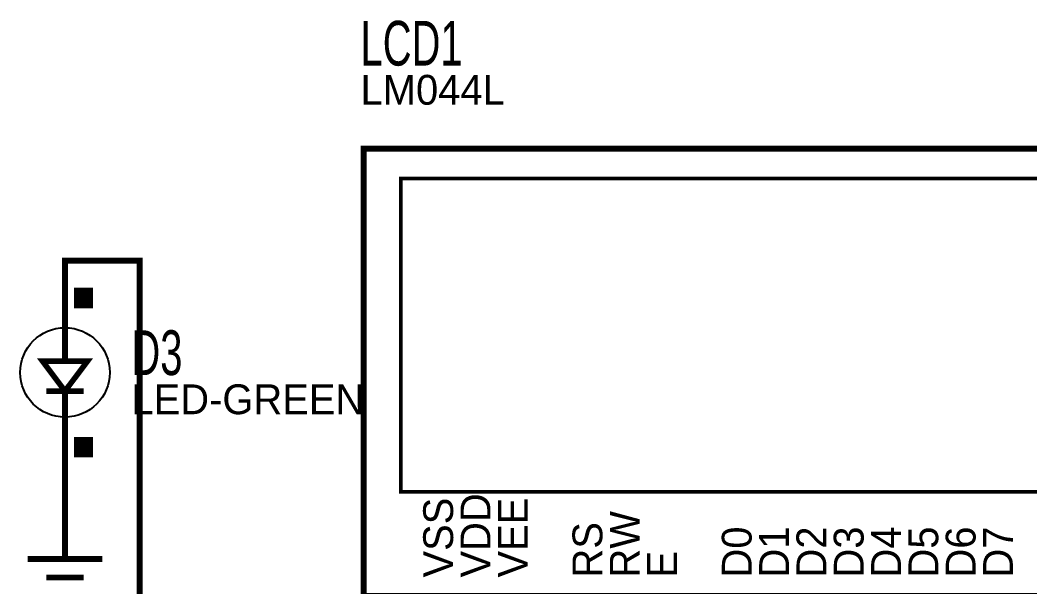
# Model space of a CAD drawing. Extents: x -4.41 to 4.79, y -3.61 to 3.92.
# Drawn here: x 0.38 to 3.085, y 1.425 to 2.945 of the extents above; entities that cross this region are included whole.
import ezdxf

# ---------------------------------------------------------------- set-up
doc = ezdxf.new("R2010")
doc.units = 0
doc.layers.get('0').update_dxf_attribs({"linetype": 'CONTINUOUS'})

msp = doc.modelspace()

# ---------------------------------------------------------------- linework, layer by layer
for points, const_width in [([(1.3, 1.4), (3.7, 1.4), (3.7, 2.6), (1.3, 2.6), (1.3, 1.4)], 0.016), ([(1.4, 1.68), (3.6, 1.68), (3.6, 2.52), (1.4, 2.52), (1.4, 1.68), (3.6, 1.68), (3.6, 2.52), (1.4, 2.52), (1.4, 1.68), (3.6, 1.68), (3.6, 2.52), (1.4, 2.52), (1.4, 1.68)], 0.01), ([(0.5, 2.2), (0.5, 2.3), (0.7, 2.3), (0.7, 0.5), (0.5, 0.5)], 0.016), ([(0.5, 2.2), (0.5, 2.1)], 0.016), ([(0.5, 2.12), (0.5, 2.03)], 0.016), ([(0.5, 1.95), (0.44, 2.03), (0.56, 2.03), (0.5, 1.95)], 0.015), ([(0.55, 1.95), (0.45, 1.95)], 0.015), ([(0.5, 1.95), (0.5, 1.88)], 0.016), ([(0.5, 1.8), (0.5, 1.9)], 0.016), ([(0.5, 1.6), (0.5, 1.8)], 0.016), ([(0.5, 1.6), (0.5, 1.5)], 0.016), ([(0.4, 1.5), (0.6, 1.5)], 0.016), ([(0.45, 1.45), (0.55, 1.45)], 0.016)]:
    msp.add_lwpolyline(points, dxfattribs=dict(const_width=const_width))
at = {"layer": '128'}
msp.add_circle((0.5, 2), 0.12, dxfattribs=at)
at = {"layer": '16728128'}
for points in [[(0.525, 2.225), (0.575, 2.225)], [(0.525, 2.224), (0.575, 2.224)], [(0.525, 2.223), (0.575, 2.223)], [(0.525, 2.222), (0.575, 2.222)], [(0.525, 2.221), (0.575, 2.221)], [(0.525, 2.22), (0.575, 2.22)], [(0.525, 2.219), (0.575, 2.219)], [(0.525, 2.218), (0.575, 2.218)], [(0.525, 2.217), (0.575, 2.217)], [(0.525, 2.216), (0.575, 2.216)], [(0.525, 2.215), (0.575, 2.215)], [(0.525, 2.214), (0.575, 2.214)], [(0.525, 2.213), (0.575, 2.213)], [(0.525, 2.212), (0.575, 2.212)], [(0.525, 2.211), (0.575, 2.211)], [(0.525, 2.21), (0.575, 2.21)], [(0.525, 2.209), (0.575, 2.209)], [(0.525, 2.208), (0.575, 2.208)], [(0.525, 2.207), (0.575, 2.207)], [(0.525, 2.206), (0.575, 2.206)], [(0.525, 2.205), (0.575, 2.205)], [(0.525, 2.204), (0.575, 2.204)], [(0.525, 2.203), (0.575, 2.203)], [(0.525, 2.202), (0.575, 2.202)], [(0.525, 2.201), (0.575, 2.201)], [(0.525, 2.2), (0.575, 2.2)], [(0.525, 2.199), (0.575, 2.199)], [(0.525, 2.198), (0.575, 2.198)], [(0.525, 2.197), (0.575, 2.197)], [(0.525, 2.196), (0.575, 2.196)], [(0.525, 2.195), (0.575, 2.195)], [(0.525, 2.194), (0.575, 2.194)], [(0.525, 2.193), (0.575, 2.193)], [(0.525, 2.192), (0.575, 2.192)], [(0.525, 2.191), (0.575, 2.191)], [(0.525, 2.19), (0.575, 2.19)], [(0.525, 2.189), (0.575, 2.189)], [(0.525, 2.188), (0.575, 2.188)], [(0.525, 2.187), (0.575, 2.187)], [(0.525, 2.186), (0.575, 2.186)], [(0.525, 2.185), (0.575, 2.185)], [(0.525, 2.184), (0.575, 2.184)], [(0.525, 2.183), (0.575, 2.183)], [(0.525, 2.182), (0.575, 2.182)], [(0.525, 2.181), (0.575, 2.181)], [(0.525, 2.18), (0.575, 2.18)], [(0.525, 2.179), (0.575, 2.179)], [(0.525, 2.178), (0.575, 2.178)], [(0.525, 2.177), (0.575, 2.177)], [(0.525, 2.176), (0.575, 2.176)], [(0.525, 2.175), (0.575, 2.175)], [(0.525, 1.825), (0.575, 1.825)], [(0.525, 1.824), (0.575, 1.824)], [(0.525, 1.823), (0.575, 1.823)], [(0.525, 1.822), (0.575, 1.822)], [(0.525, 1.821), (0.575, 1.821)], [(0.525, 1.82), (0.575, 1.82)], [(0.525, 1.819), (0.575, 1.819)], [(0.525, 1.818), (0.575, 1.818)], [(0.525, 1.817), (0.575, 1.817)], [(0.525, 1.816), (0.575, 1.816)], [(0.525, 1.815), (0.575, 1.815)], [(0.525, 1.814), (0.575, 1.814)], [(0.525, 1.813), (0.575, 1.813)], [(0.525, 1.812), (0.575, 1.812)], [(0.525, 1.811), (0.575, 1.811)], [(0.525, 1.81), (0.575, 1.81)], [(0.525, 1.809), (0.575, 1.809)], [(0.525, 1.808), (0.575, 1.808)], [(0.525, 1.807), (0.575, 1.807)], [(0.525, 1.806), (0.575, 1.806)], [(0.525, 1.805), (0.575, 1.805)], [(0.525, 1.804), (0.575, 1.804)], [(0.525, 1.803), (0.575, 1.803)], [(0.525, 1.802), (0.575, 1.802)], [(0.525, 1.801), (0.575, 1.801)], [(0.525, 1.8), (0.575, 1.8)], [(0.525, 1.799), (0.575, 1.799)], [(0.525, 1.798), (0.575, 1.798)], [(0.525, 1.797), (0.575, 1.797)], [(0.525, 1.796), (0.575, 1.796)], [(0.525, 1.795), (0.575, 1.795)], [(0.525, 1.794), (0.575, 1.794)], [(0.525, 1.793), (0.575, 1.793)], [(0.525, 1.792), (0.575, 1.792)], [(0.525, 1.791), (0.575, 1.791)], [(0.525, 1.79), (0.575, 1.79)], [(0.525, 1.789), (0.575, 1.789)], [(0.525, 1.788), (0.575, 1.788)], [(0.525, 1.787), (0.575, 1.787)], [(0.525, 1.786), (0.575, 1.786)], [(0.525, 1.785), (0.575, 1.785)], [(0.525, 1.784), (0.575, 1.784)], [(0.525, 1.783), (0.575, 1.783)], [(0.525, 1.782), (0.575, 1.782)], [(0.525, 1.781), (0.575, 1.781)], [(0.525, 1.78), (0.575, 1.78)], [(0.525, 1.779), (0.575, 1.779)], [(0.525, 1.778), (0.575, 1.778)], [(0.525, 1.777), (0.575, 1.777)], [(0.525, 1.776), (0.575, 1.776)], [(0.525, 1.775), (0.575, 1.775)]]:
    msp.add_lwpolyline(points, dxfattribs=at)

# ---------------------------------------------------------------- texts
at = {"width": 0.666667}
for s, p in [('LCD1', (1.292, 2.823)), ('D3', (0.678, 1.993))]:
    msp.add_text(s, height=0.12, dxfattribs=at).set_placement(p)
for s, p in [('LM044L', (1.292, 2.718)), ('LED-GREEN', (0.678, 1.888))]:
    msp.add_text(s, height=0.08).set_placement(p)
for s, p in [('VSS', (1.54, 1.45)), ('VDD', (1.64, 1.45)), ('VEE', (1.74, 1.45)), ('RW', (2.04, 1.45)), ('RS', (1.94, 1.45)), ('D0', (2.34, 1.45)), ('D1', (2.44, 1.45)), ('D2', (2.54, 1.45)), ('D3', (2.64, 1.45)), ('D4', (2.74, 1.45)), ('D5', (2.84, 1.45)), ('D6', (2.94, 1.45)), ('D7', (3.04, 1.45)), ('E', (2.14, 1.45))]:
    msp.add_text(s, height=0.08, rotation=90).set_placement(p)

doc.saveas('drawing.dxf')
